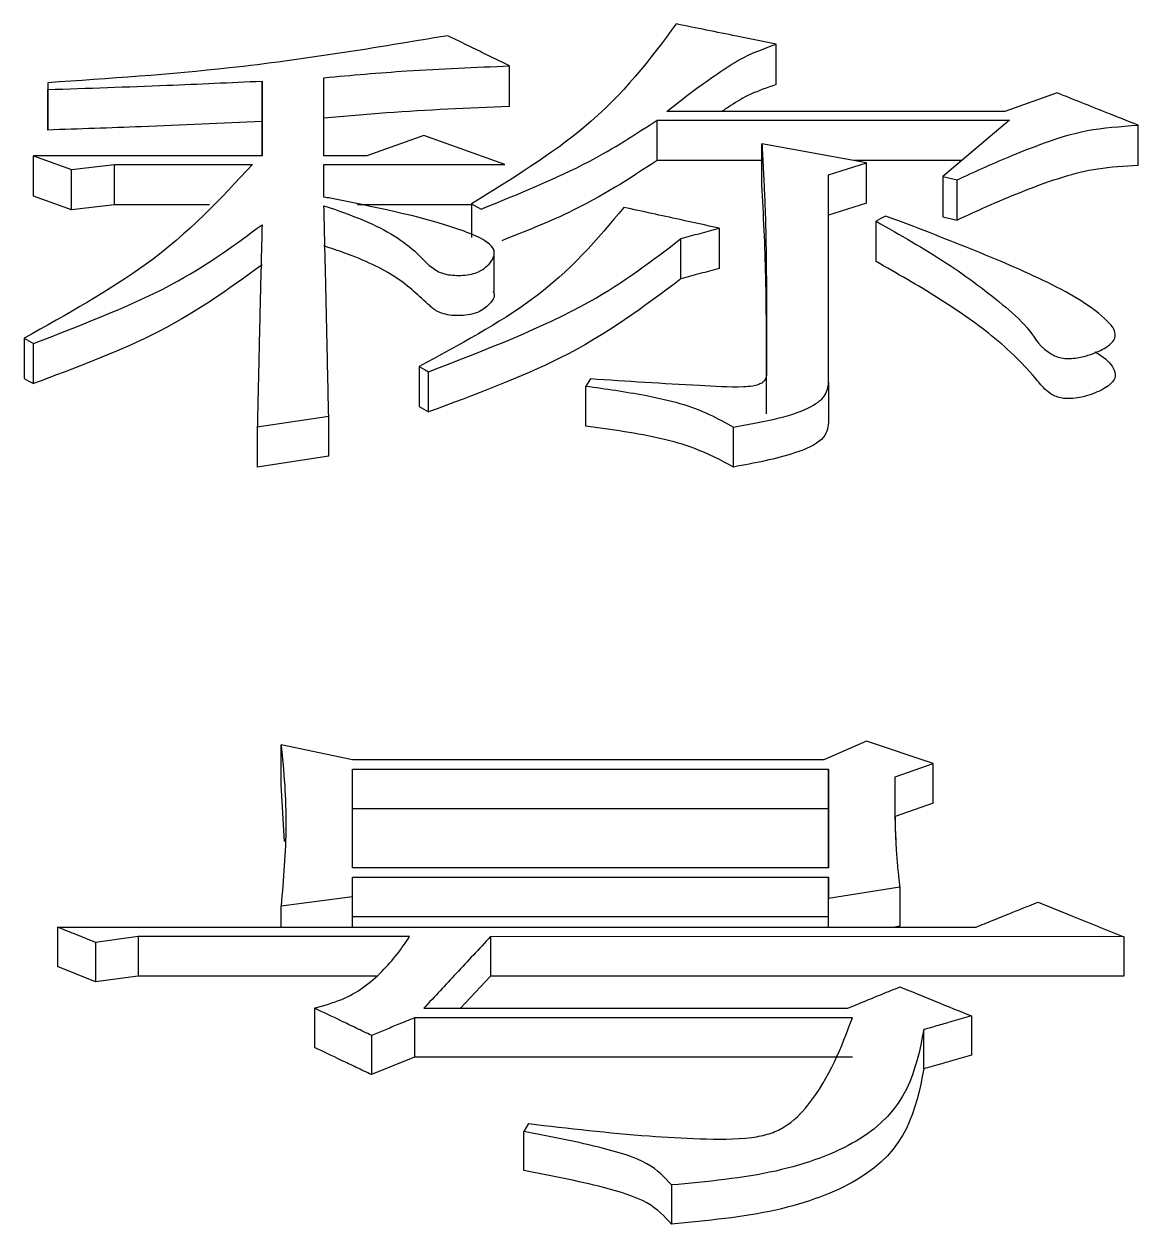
# Model space of a CAD drawing. Header units: millimetres. Extents: x 2085 to 4229, y 754 to 2271.
# Drawn here: x 2600.397 to 2602.929, y 2107.966 to 2110.693 of the extents above; entities that cross this region are included whole.
import ezdxf

# ---------------------------------------------------------------- set-up
doc = ezdxf.new("R2010")
doc.units = ezdxf.units.MM

msp = doc.modelspace()

# ---------------------------------------------------------------- linework, layer by layer
at = {"color": 7, "linetype": 'Continuous', "lineweight": 25}
for p, q in [((2601.5009, 2110.506), (2601.5009, 2110.5981)), ((2600.4516, 2110.5598), (2600.4516, 2110.5444)), ((2600.4516, 2110.5598), (2600.4516, 2110.4678)), ((2600.9384, 2110.5636), (2600.9384, 2110.3937)), ((2600.9384, 2110.4716), (2600.9384, 2110.5636)), ((2601.079, 2110.3937), (2601.079, 2110.5713)), ((2600.4516, 2110.4524), (2600.4516, 2110.5444)), ((2602.7449, 2110.5367), (2602.6259, 2110.4943)), ((2600.9384, 2110.3937), (2600.9384, 2110.4716)), ((2601.8362, 2110.3832), (2601.8362, 2110.475)), ((2601.8362, 2110.475), (2602.6367, 2110.475)), ((2602.6259, 2110.4943), (2601.8578, 2110.4943)), ((2602.6367, 2110.475), (2602.4853, 2110.3469)), ((2600.4516, 2110.4678), (2600.4516, 2110.4524)), ((2602.9288, 2110.3715), (2602.9288, 2110.4634)), ((2601.3062, 2110.4402), (2601.1764, 2110.3937)), ((2601.4901, 2110.3742), (2601.3062, 2110.4402)), ((2602.3122, 2110.3781), (2602.0742, 2110.4209)), ((2602.0742, 2110.329), (2602.0742, 2110.4209)), ((2600.4191, 2110.3019), (2600.4192, 2110.3937)), ((2600.4192, 2110.3937), (2600.5057, 2110.3626)), ((2600.9384, 2110.3937), (2600.4192, 2110.3937)), ((2601.1764, 2110.3937), (2601.079, 2110.3937)), ((2600.5057, 2110.3626), (2600.603, 2110.3743)), ((2600.5057, 2110.2708), (2600.5057, 2110.3626)), ((2600.603, 2110.3743), (2600.9167, 2110.3743)), ((2601.079, 2110.3743), (2601.4901, 2110.3742)), ((2601.079, 2110.3001), (2601.079, 2110.3743)), ((2602.0742, 2110.3831), (2601.8362, 2110.3832)), ((2602.2256, 2110.3508), (2602.3122, 2110.3781)), ((2602.5281, 2110.3831), (2602.2842, 2110.3831)), ((2602.3122, 2110.2863), (2602.3122, 2110.3781)), ((2602.2256, 2109.8788), (2602.2256, 2110.3508)), ((2602.4853, 2110.3469), (2602.5177, 2110.3391)), ((2602.4853, 2110.3469), (2602.4853, 2110.2552)), ((2602.5177, 2110.2474), (2602.5177, 2110.3391)), ((2600.5057, 2110.2708), (2600.4191, 2110.3019)), ((2600.603, 2110.2825), (2600.5057, 2110.2708)), ((2600.8187, 2110.2825), (2600.603, 2110.2825)), ((2601.4143, 2110.2825), (2601.1556, 2110.2825)), ((2601.4143, 2110.2845), (2601.4143, 2110.2085)), ((2602.3122, 2110.2863), (2602.2256, 2110.2591)), ((2602.4853, 2110.2552), (2602.5177, 2110.2474)), ((2601.9768, 2110.2294), (2601.9768, 2110.1379)), ((2602.3338, 2110.1535), (2602.3338, 2110.2451)), ((2601.8903, 2110.1143), (2601.8903, 2110.2058)), ((2601.4656, 2110.1697), (2601.4656, 2110.1792)), ((2601.4656, 2110.0866), (2601.4656, 2110.1687)), ((2600.3975, 2109.9794), (2600.3975, 2109.8881)), ((2600.4191, 2109.8761), (2600.4191, 2109.9673)), ((2601.2953, 2109.9151), (2601.2953, 2109.8239)), ((2601.3169, 2109.8119), (2601.3169, 2109.903)), ((2602.085, 2109.8078), (2602.085, 2109.8989)), ((2601.6848, 2109.8868), (2601.674, 2109.8707)), ((2602.2256, 2109.8788), (2602.2256, 2109.7877)), ((2600.9276, 2109.7776), (2601.0898, 2109.8019)), ((2601.0898, 2109.7109), (2601.0898, 2109.8019)), ((2600.9276, 2109.7776), (2600.9276, 2109.6866)), ((2602.0093, 2109.6866), (2602.0093, 2109.7775)), ((2601.0898, 2109.7109), (2600.9276, 2109.6866)), ((2600.9817, 2108.9652), (2600.9817, 2109.0552)), ((2601.1439, 2109.0211), (2600.9817, 2109.0552)), ((2602.3122, 2109.0637), (2602.2148, 2109.0211)), ((2602.4636, 2109.0125), (2602.3122, 2109.0637)), ((2602.2148, 2109.0211), (2601.1439, 2109.0211)), ((2601.1439, 2108.9998), (2602.2257, 2108.9997)), ((2601.1439, 2108.776), (2601.1439, 2108.9998)), ((2602.2257, 2108.9997), (2602.2257, 2108.776)), ((2602.2257, 2108.9098), (2602.2257, 2108.9997)), ((2602.3771, 2108.9826), (2602.4636, 2109.0125)), ((2602.4636, 2108.9226), (2602.4636, 2109.0125)), ((2602.3771, 2108.9634), (2602.3771, 2108.9826)), ((2600.9895, 2108.8359), (2600.9817, 2108.9652)), ((2602.4636, 2108.9226), (2602.3771, 2108.8927)), ((2602.2257, 2108.9098), (2601.1439, 2108.9098)), ((2602.2257, 2108.776), (2602.2257, 2108.9098)), ((2602.2257, 2108.776), (2601.1439, 2108.776)), ((2601.1439, 2108.7544), (2602.2257, 2108.7543)), ((2601.1439, 2108.7109), (2601.1439, 2108.7544)), ((2602.2257, 2108.7543), (2602.2257, 2108.7065)), ((2602.2257, 2108.6647), (2602.2257, 2108.7543)), ((2602.2257, 2108.7065), (2602.3879, 2108.7326)), ((2602.3879, 2108.7326), (2602.3879, 2108.643)), ((2600.9817, 2108.6892), (2601.1439, 2108.7109)), ((2601.1439, 2108.6412), (2601.1439, 2108.7109)), ((2602.2257, 2108.6412), (2602.2257, 2108.7065)), ((2600.9817, 2108.6412), (2600.9817, 2108.6892)), ((2602.2257, 2108.6647), (2601.1439, 2108.6647)), ((2602.2257, 2108.6412), (2602.2257, 2108.6647)), ((2600.4733, 2108.6412), (2602.561, 2108.6412)), ((2600.4733, 2108.6412), (2600.4733, 2108.5517)), ((2600.6572, 2108.6194), (2600.5598, 2108.6063)), ((2601.2737, 2108.6194), (2600.6572, 2108.6194)), ((2600.6572, 2108.6194), (2600.6572, 2108.5299)), ((2602.8963, 2108.6193), (2601.4576, 2108.6194)), ((2601.4576, 2108.6194), (2601.4576, 2108.5299)), ((2602.3879, 2108.643), (2602.3766, 2108.6412)), ((2602.8963, 2108.6193), (2602.8963, 2108.5298)), ((2600.5598, 2108.6063), (2600.5598, 2108.5168)), ((2600.5598, 2108.5168), (2600.4733, 2108.5517)), ((2600.6572, 2108.5299), (2600.5598, 2108.5168)), ((2601.1982, 2108.5299), (2600.6572, 2108.5299)), ((2601.4576, 2108.5299), (2601.3895, 2108.4568)), ((2602.8963, 2108.5298), (2601.4576, 2108.5299)), ((2601.0574, 2108.4569), (2601.0574, 2108.3676)), ((2601.3062, 2108.4568), (2602.2689, 2108.4568)), ((2602.2798, 2108.4347), (2601.2846, 2108.4348)), ((2601.2846, 2108.4348), (2601.2846, 2108.3455)), ((2602.5502, 2108.4391), (2602.5502, 2108.3499)), ((2602.442, 2108.319), (2602.442, 2108.4082)), ((2601.1872, 2108.3949), (2601.1872, 2108.3058)), ((2601.2846, 2108.3455), (2601.1872, 2108.3058)), ((2602.2798, 2108.3455), (2601.2846, 2108.3455)), ((2601.5442, 2108.1945), (2601.5334, 2108.1766)), ((2601.5334, 2108.0877), (2601.5334, 2108.1766)), ((2601.8687, 2108.0551), (2601.8687, 2107.9664))]:
    msp.add_line(p, q, dxfattribs=at)
at = {"color": 7, "linetype": 'Continuous', "lineweight": 25, "flags": 128}
for points in [[(2600.603, 2110.2825), (2600.603, 2110.3054), (2600.603, 2110.3284), (2600.603, 2110.3513), (2600.603, 2110.3743)], [(2601.4143, 2110.2844), (2601.4198, 2110.2815), (2601.4279, 2110.2771), (2601.4359, 2110.2727)], [(2602.3554, 2110.2569), (2602.3446, 2110.251), (2602.3338, 2110.2451)], [(2600.3975, 2109.9793), (2600.4083, 2109.9733), (2600.4191, 2109.9673)], [(2601.2953, 2109.9151), (2601.3008, 2109.912), (2601.3089, 2109.9075), (2601.3169, 2109.903)], [(2600.3975, 2109.8881), (2600.403, 2109.885), (2600.4085, 2109.882), (2600.4191, 2109.8761)], [(2601.674, 2109.7796), (2601.674, 2109.8166), (2601.674, 2109.8437), (2601.674, 2109.8707)], [(2601.2953, 2109.8239), (2601.3008, 2109.8208), (2601.3063, 2109.8178), (2601.3169, 2109.8119)]]:
    msp.add_lwpolyline(points, dxfattribs=at)
at = {"color": 7, "linetype": 'Continuous', "lineweight": 25}
for points, knots in [([(2601.8794, 2110.6934), (2601.8199, 2110.6134), (2601.7131, 2110.4699), (2601.506, 2110.3414), (2601.4142, 2110.2844)], [0, 0, 0, 0, 0.556899, 1, 1, 1, 1]), ([(2602.1066, 2110.6477), (2602.0767, 2110.6537), (2602.0239, 2110.6643), (2601.9482, 2110.6796), (2601.9024, 2110.6888), (2601.8795, 2110.6934)], [0, 0, 0, 0, 0.394861, 0.69743, 1, 1, 1, 1]), ([(2601.3602, 2110.6668), (2601.1971, 2110.6395), (2600.9043, 2110.5905), (2600.5905, 2110.5692), (2600.4516, 2110.5598)], [0, 0, 0, 0, 0.557097, 1, 1, 1, 1]), ([(2601.5009, 2110.5981), (2601.4799, 2110.6083), (2601.4459, 2110.625), (2601.399, 2110.6479), (2601.3731, 2110.6605), (2601.3602, 2110.6668)], [0, 0, 0, 0, 0.4477993, 0.7238996, 1, 1, 1, 1]), ([(2601.8578, 2110.4943), (2601.8813, 2110.5129), (2601.9199, 2110.5434), (2601.9794, 2110.5846), (2602.0311, 2110.6197), (2602.0814, 2110.6383), (2602.1066, 2110.6477)], [0, 0, 0, 0, 0.337761, 0.556951, 0.777135, 1, 1, 1, 1]), ([(2602.1066, 2110.5556), (2602.1066, 2110.5633), (2602.1067, 2110.5788), (2602.1067, 2110.6095), (2602.1067, 2110.6325), (2602.1067, 2110.6477)], [0, 0, 0, 0, 0.2525, 0.505, 1, 1, 1, 1]), ([(2601.079, 2110.5713), (2601.1416, 2110.5769), (2601.2807, 2110.5894), (2601.4227, 2110.595), (2601.5009, 2110.5981)], [0, 0, 0, 0, 0.449849, 1, 1, 1, 1]), ([(2600.4516, 2110.5444), (2600.5419, 2110.5474), (2600.7044, 2110.5529), (2600.8664, 2110.5603), (2600.9384, 2110.5636)], [0, 0, 0, 0, 0.555754, 1, 1, 1, 1]), ([(2602.1066, 2110.5556), (2602.0864, 2110.5486), (2602.0462, 2110.5348), (2602.01, 2110.5125), (2601.9898, 2110.4989), (2601.983, 2110.4943)], [0, 0, 0, 0, 0.401498, 0.797434, 1, 1, 1, 1]), ([(2602.9288, 2110.4634), (2602.9051, 2110.4729), (2602.8626, 2110.4898), (2602.8013, 2110.5142), (2602.7637, 2110.5292), (2602.7449, 2110.5367)], [0, 0, 0, 0, 0.386102, 0.693051, 1, 1, 1, 1]), ([(2601.5009, 2110.506), (2601.4072, 2110.502), (2601.2654, 2110.4959), (2601.1263, 2110.4835), (2601.079, 2110.4793)], [0, 0, 0, 0, 0.659861, 1, 1, 1, 1]), ([(2600.9384, 2110.4716), (2600.847, 2110.4675), (2600.6849, 2110.4601), (2600.5224, 2110.4548), (2600.4516, 2110.4524)], [0, 0, 0, 0, 0.564211, 1, 1, 1, 1]), ([(2601.4359, 2110.2727), (2601.522, 2110.3075), (2601.6749, 2110.3694), (2601.7871, 2110.4429), (2601.8362, 2110.475)], [0, 0, 0, 0, 0.563218, 1, 1, 1, 1]), ([(2602.5177, 2110.3391), (2602.5564, 2110.357), (2602.6203, 2110.3866), (2602.7176, 2110.4242), (2602.8098, 2110.4549), (2602.8888, 2110.4606), (2602.9288, 2110.4634)], [0, 0, 0, 0, 0.335019, 0.553277, 0.774167, 1, 1, 1, 1]), ([(2602.0742, 2110.4209), (2602.0744, 2110.4178), (2602.0747, 2110.4117), (2602.0752, 2110.4024), (2602.0757, 2110.3932), (2602.0762, 2110.384), (2602.0767, 2110.3748), (2602.0771, 2110.3671), (2602.0775, 2110.3594), (2602.0779, 2110.3517), (2602.0784, 2110.3424), (2602.079, 2110.3301), (2602.0797, 2110.3146), (2602.0805, 2110.2961), (2602.0811, 2110.2806), (2602.0817, 2110.2651), (2602.0822, 2110.2496), (2602.0827, 2110.2309), (2602.083, 2110.2153), (2602.0833, 2110.1998), (2602.0835, 2110.1842), (2602.0838, 2110.1654), (2602.0839, 2110.1498), (2602.0841, 2110.1341), (2602.0843, 2110.1185), (2602.0845, 2110.0933), (2602.0847, 2110.0619), (2602.0848, 2110.0335), (2602.0848, 2110.0161), (2602.0849, 2110.0082), (2602.0849, 2110.0003), (2602.0849, 2109.9924), (2602.0849, 2109.9845), (2602.0849, 2109.9766), (2602.085, 2109.9671), (2602.085, 2109.9591), (2602.085, 2109.9536), (2602.085, 2109.9496), (2602.085, 2109.9457), (2602.085, 2109.9417), (2602.085, 2109.9377), (2602.085, 2109.9337), (2602.085, 2109.929), (2602.085, 2109.925), (2602.085, 2109.921), (2602.085, 2109.917), (2602.085, 2109.9123), (2602.085, 2109.9083), (2602.085, 2109.9038), (2602.085, 2109.901), (2602.085, 2109.8989)], [0, 0, 0, 0, 0.0179705, 0.035941, 0.0539114, 0.0718819, 0.0898524, 0.1078229, 0.1168081, 0.1347786, 0.152749, 0.1707195, 0.2066605, 0.2426014, 0.2785424, 0.2965129, 0.3324539, 0.3683948, 0.4043358, 0.4223063, 0.4582472, 0.4941882, 0.5301291, 0.5480996, 0.5840406, 0.6199815, 0.6918635, 0.7637454, 0.7817158, 0.7907011, 0.8086716, 0.826642, 0.8356273, 0.8535978, 0.8715682, 0.8895387, 0.8985239, 0.9030166, 0.9120018, 0.920987, 0.9254797, 0.9344649, 0.9434501, 0.9524354, 0.956928, 0.9659132, 0.9748985, 0.9838837, 0.9883763, 1, 1, 1, 1]), ([(2600.9167, 2110.3743), (2600.8449, 2110.2964), (2600.7159, 2110.1565), (2600.4953, 2110.0338), (2600.3975, 2109.9793)], [0, 0, 0, 0, 0.55626, 1, 1, 1, 1]), ([(2601.8362, 2110.3832), (2601.7736, 2110.3422), (2601.6731, 2110.2763), (2601.5352, 2110.2216), (2601.4831, 2110.2009)], [0, 0, 0, 0, 0.621969, 1, 1, 1, 1]), ([(2602.9288, 2110.3715), (2602.8977, 2110.3698), (2602.8361, 2110.3665), (2602.7508, 2110.3441), (2602.672, 2110.3153), (2602.5926, 2110.2821), (2602.5426, 2110.259), (2602.5177, 2110.2474)], [0, 0, 0, 0, 0.175416, 0.347585, 0.56656, 0.783731, 1, 1, 1, 1]), ([(2602.085, 2109.8078), (2602.0849, 2109.8697), (2602.0846, 2109.9742), (2602.0836, 2110.1485), (2602.0778, 2110.2594), (2602.0742, 2110.329)], [0, 0, 0, 0, 0.351751, 0.593192, 1, 1, 1, 1]), ([(2601.079, 2110.2805), (2601.1106, 2110.2696), (2601.1975, 2110.2396), (2601.2801, 2110.1885), (2601.3154, 2110.1447), (2601.3414, 2110.1289), (2601.3575, 2110.124), (2601.3757, 2110.1218), (2601.3953, 2110.122), (2601.4148, 2110.1247), (2601.434, 2110.1311), (2601.4544, 2110.1458), (2601.4681, 2110.1649), (2601.4648, 2110.1859), (2601.4416, 2110.2048), (2601.335, 2110.2488), (2601.2, 2110.2761), (2601.0887, 2110.2982), (2601.079, 2110.3001)], [0, 0, 0, 0, 0.104817, 0.288489, 0.371154, 0.389962, 0.405383, 0.420813, 0.436756, 0.454227, 0.471615, 0.498268, 0.557765, 0.592477, 0.62706, 0.687172, 0.972715, 1, 1, 1, 1]), ([(2601.0898, 2109.8019), (2601.0887, 2109.8553), (2601.0872, 2109.922), (2601.0855, 2110.0013), (2601.0848, 2110.0343), (2601.084, 2110.0671), (2601.0834, 2110.0934), (2601.0827, 2110.1261), (2601.082, 2110.1523), (2601.0814, 2110.1783), (2601.081, 2110.1979), (2601.0806, 2110.2141), (2601.0802, 2110.2304), (2601.0799, 2110.2433), (2601.0796, 2110.2563), (2601.0793, 2110.2676), (2601.0791, 2110.2757), (2601.079, 2110.2805)], [0, 0, 0, 0, 0.329938, 0.412422, 0.494907, 0.536149, 0.618633, 0.659875, 0.74236, 0.783602, 0.824844, 0.866086, 0.886707, 0.927949, 0.94857, 0.969192, 1, 1, 1, 1]), ([(2601.7604, 2110.2766), (2601.7004, 2110.2046), (2601.5922, 2110.075), (2601.3867, 2109.9643), (2601.2953, 2109.9151)], [0, 0, 0, 0, 0.555457, 1, 1, 1, 1]), ([(2601.9768, 2110.2294), (2601.9473, 2110.2359), (2601.8964, 2110.247), (2601.8243, 2110.2627), (2601.7817, 2110.2719), (2601.7605, 2110.2766)], [0, 0, 0, 0, 0.410172, 0.705086, 1, 1, 1, 1]), ([(2602.3338, 2110.2451), (2602.3882, 2110.2141), (2602.4971, 2110.152), (2602.6098, 2110.0673), (2602.6876, 2109.9974), (2602.7068, 2109.9554), (2602.7443, 2109.937), (2602.7579, 2109.9335), (2602.7744, 2109.9328), (2602.7955, 2109.9351), (2602.8257, 2109.9429), (2602.8554, 2109.9566), (2602.8765, 2109.9746), (2602.879, 2109.996), (2602.8393, 2110.0432), (2602.7276, 2110.1081), (2602.5484, 2110.1831), (2602.4222, 2110.2321), (2602.3567, 2110.2564), (2602.3554, 2110.2569)], [0, 0, 0, 0, 0.146382, 0.292955, 0.366204, 0.439427, 0.447746, 0.45616, 0.463429, 0.472823, 0.489455, 0.518149, 0.540935, 0.563855, 0.597101, 0.728178, 0.861562, 0.99717, 1, 1, 1, 1]), ([(2600.4191, 2109.9673), (2600.5362, 2110.0125), (2600.7436, 2110.0926), (2600.8792, 2110.1934), (2600.9383, 2110.2373)], [0, 0, 0, 0, 0.56439, 1, 1, 1, 1]), ([(2600.9384, 2110.2373), (2600.9372, 2110.1911), (2600.936, 2110.1391), (2600.9344, 2110.075), (2600.9337, 2110.0458), (2600.9329, 2110.0107), (2600.9321, 2109.9755), (2600.9313, 2109.9402), (2600.9305, 2109.9049), (2600.9298, 2109.8753), (2600.9293, 2109.8546), (2600.929, 2109.8398), (2600.9287, 2109.8249), (2600.9283, 2109.8101), (2600.9281, 2109.7982), (2600.9278, 2109.7884), (2600.9277, 2109.7815), (2600.9276, 2109.7776)], [0, 0, 0, 0, 0.305862, 0.344095, 0.42056, 0.497026, 0.573491, 0.649956, 0.726422, 0.802887, 0.84112, 0.860236, 0.898469, 0.936701, 0.955818, 0.974934, 1, 1, 1, 1]), ([(2601.8903, 2110.2058), (2601.9047, 2110.2097), (2601.9336, 2110.2176), (2601.9624, 2110.2255), (2601.9768, 2110.2294)], [0, 0, 0, 0, 0.499999, 1, 1, 1, 1]), ([(2601.3169, 2109.903), (2601.4475, 2109.9535), (2601.6788, 2110.043), (2601.8261, 2110.1564), (2601.8903, 2110.2058)], [0, 0, 0, 0, 0.564262, 1, 1, 1, 1]), ([(2601.4638, 2110.0871), (2601.4648, 2110.0841), (2601.4687, 2110.0721), (2601.4555, 2110.0565), (2601.4376, 2110.0418), (2601.4191, 2110.034), (2601.3963, 2110.0305), (2601.3743, 2110.0304), (2601.3548, 2110.0331), (2601.3343, 2110.0404), (2601.3002, 2110.0699), (2601.2507, 2110.1195), (2601.1574, 2110.1631), (2601.0951, 2110.1836), (2601.079, 2110.1889)], [0, 0, 0, 0, 0.03217, 0.130443, 0.169493, 0.209, 0.243133, 0.273005, 0.30335, 0.330697, 0.38979, 0.648371, 0.90947, 1, 1, 1, 1]), ([(2600.9383, 2110.1458), (2600.8614, 2110.09), (2600.7227, 2109.9896), (2600.5126, 2109.9111), (2600.4191, 2109.8761)], [0, 0, 0, 0, 0.554907, 1, 1, 1, 1]), ([(2602.8308, 2109.9484), (2602.8354, 2109.9457), (2602.8565, 2109.9332), (2602.875, 2109.9128), (2602.8791, 2109.8885), (2602.8619, 2109.8693), (2602.8337, 2109.8549), (2602.8041, 2109.8458), (2602.7833, 2109.8423), (2602.7665, 2109.8417), (2602.7522, 2109.8435), (2602.7368, 2109.8487), (2602.7168, 2109.862), (2602.6798, 2109.9098), (2602.605, 2109.9832), (2602.4761, 2110.0723), (2602.3813, 2110.1264), (2602.3338, 2110.1535)], [0, 0, 0, 0, 0.019935, 0.092126, 0.128452, 0.164994, 0.212308, 0.23785, 0.255737, 0.26718, 0.278732, 0.291669, 0.31574, 0.371395, 0.593339, 0.795955, 1, 1, 1, 1]), ([(2601.9768, 2110.1379), (2601.9624, 2110.1339), (2601.9336, 2110.1261), (2601.9047, 2110.1182), (2601.8903, 2110.1143)], [0, 0, 0, 0, 0.500001, 1, 1, 1, 1]), ([(2601.8903, 2110.1143), (2601.807, 2110.0514), (2601.657, 2109.9381), (2601.4217, 2109.8508), (2601.3169, 2109.8119)], [0, 0, 0, 0, 0.55488, 1, 1, 1, 1]), ([(2602.0849, 2109.8989), (2602.0843, 2109.8937), (2602.0835, 2109.8863), (2602.0749, 2109.8777), (2602.0656, 2109.8731), (2602.0512, 2109.8698), (2602.0061, 2109.8669), (2601.9238, 2109.8724), (2601.8083, 2109.8783), (2601.726, 2109.884), (2601.6848, 2109.8868)], [0, 0, 0, 0, 0.083125, 0.11875, 0.147804, 0.176837, 0.225893, 0.446677, 0.723242, 1, 1, 1, 1]), ([(2602.0093, 2109.7775), (2602.0735, 2109.7887), (2602.1616, 2109.8041), (2602.2221, 2109.8478), (2602.2245, 2109.8685), (2602.2256, 2109.8788)], [0, 0, 0, 0, 0.574092, 0.788689, 1, 1, 1, 1]), ([(2601.674, 2109.8707), (2601.7193, 2109.8643), (2601.7935, 2109.8539), (2601.8894, 2109.8325), (2601.9561, 2109.8071), (2601.9917, 2109.7873), (2602.0093, 2109.7775)], [0, 0, 0, 0, 0.347242, 0.568885, 0.786213, 1, 1, 1, 1]), ([(2602.0093, 2109.6866), (2601.9813, 2109.7016), (2601.9347, 2109.7266), (2601.8466, 2109.7523), (2601.7618, 2109.7673), (2601.7033, 2109.7755), (2601.674, 2109.7796)], [0, 0, 0, 0, 0.3313615, 0.5507854, 0.7747187, 1, 1, 1, 1]), ([(2602.2256, 2109.7877), (2602.2237, 2109.7744), (2602.2197, 2109.7475), (2602.1359, 2109.71), (2602.0578, 2109.6955), (2602.0093, 2109.6866)], [0, 0, 0, 0, 0.2685744, 0.5449192, 1, 1, 1, 1]), ([(2600.9817, 2109.0552), (2600.9847, 2109.0248), (2600.9908, 2108.9639), (2600.9948, 2108.8421), (2600.9869, 2108.7501), (2600.9817, 2108.6892)], [0, 0, 0, 0, 0.252085, 0.504198, 1, 1, 1, 1]), ([(2602.3879, 2108.7326), (2602.3877, 2108.7347), (2602.3873, 2108.7388), (2602.3866, 2108.7451), (2602.3859, 2108.7513), (2602.3853, 2108.7575), (2602.3847, 2108.7637), (2602.384, 2108.7699), (2602.3835, 2108.7751), (2602.383, 2108.7803), (2602.3826, 2108.7855), (2602.382, 2108.7917), (2602.3813, 2108.8), (2602.3807, 2108.8082), (2602.3801, 2108.8165), (2602.3797, 2108.8227), (2602.3793, 2108.831), (2602.3788, 2108.8392), (2602.3785, 2108.8475), (2602.3782, 2108.8537), (2602.3779, 2108.8619), (2602.3777, 2108.8702), (2602.3775, 2108.8784), (2602.3773, 2108.8866), (2602.3772, 2108.8949), (2602.3771, 2108.9031), (2602.377, 2108.9093), (2602.377, 2108.9154), (2602.377, 2108.9216), (2602.3769, 2108.9267), (2602.3769, 2108.9309), (2602.3769, 2108.935), (2602.3769, 2108.9391), (2602.3769, 2108.9432), (2602.3769, 2108.9462), (2602.377, 2108.9493), (2602.377, 2108.9534), (2602.377, 2108.9575), (2602.377, 2108.9616), (2602.377, 2108.9657), (2602.377, 2108.9698), (2602.3771, 2108.9739), (2602.3771, 2108.9778), (2602.3771, 2108.9807), (2602.3771, 2108.9826)], [0, 0, 0, 0, 0.024742, 0.049483, 0.074225, 0.098967, 0.123709, 0.14845, 0.173192, 0.185563, 0.210305, 0.235047, 0.259788, 0.309272, 0.334014, 0.358756, 0.383497, 0.432981, 0.457723, 0.482464, 0.507206, 0.55669, 0.581432, 0.606173, 0.655657, 0.680399, 0.70514, 0.729882, 0.754624, 0.779366, 0.791736, 0.804107, 0.828849, 0.84122, 0.853591, 0.865962, 0.878333, 0.903074, 0.915445, 0.927816, 0.952558, 0.964929, 0.9773, 1, 1, 1, 1]), ([(2602.3798, 2108.8217), (2602.379, 2108.8392), (2602.3771, 2108.8791), (2602.3771, 2108.9339), (2602.3771, 2108.9645)], [0, 0, 0, 0, 0.441321, 1, 1, 1, 1]), ([(2602.561, 2108.6412), (2602.5735, 2108.6462), (2602.5984, 2108.6563), (2602.6453, 2108.6752), (2602.6797, 2108.689), (2602.7016, 2108.6978)], [0, 0, 0, 0, 0.266245, 0.532491, 1, 1, 1, 1]), ([(2602.7016, 2108.6978), (2602.7266, 2108.6878), (2602.7715, 2108.6697), (2602.8364, 2108.6435), (2602.8764, 2108.6274), (2602.8963, 2108.6193)], [0, 0, 0, 0, 0.384573, 0.692287, 1, 1, 1, 1]), ([(2600.5598, 2108.6063), (2600.5475, 2108.6112), (2600.5268, 2108.6196), (2600.498, 2108.6312), (2600.4815, 2108.6379), (2600.4733, 2108.6412)], [0, 0, 0, 0, 0.42836, 0.71418, 1, 1, 1, 1]), ([(2601.0574, 2108.4569), (2601.079, 2108.463), (2601.1218, 2108.4751), (2601.1724, 2108.5048), (2601.2117, 2108.54), (2601.2463, 2108.5793), (2601.2646, 2108.606), (2601.2737, 2108.6194)], [0, 0, 0, 0, 0.176065, 0.348002, 0.566634, 0.783694, 1, 1, 1, 1]), ([(2601.4576, 2108.6194), (2601.4447, 2108.6055), (2601.4187, 2108.5777), (2601.3682, 2108.5236), (2601.3307, 2108.4832), (2601.3062, 2108.4568)], [0, 0, 0, 0, 0.257226, 0.514452, 1, 1, 1, 1]), ([(2602.2689, 2108.4568), (2602.2814, 2108.4619), (2602.3075, 2108.4725), (2602.3472, 2108.4887), (2602.3743, 2108.4998), (2602.3879, 2108.5053)], [0, 0, 0, 0, 0.314653, 0.657326, 1, 1, 1, 1]), ([(2602.3879, 2108.5053), (2602.415, 2108.4943), (2602.4691, 2108.4723), (2602.5232, 2108.4502), (2602.5502, 2108.4391)], [0, 0, 0, 0, 0.499999, 1, 1, 1, 1]), ([(2601.1872, 2108.3949), (2601.1756, 2108.4005), (2601.1525, 2108.4115), (2601.1092, 2108.4322), (2601.0775, 2108.4473), (2601.0574, 2108.4568)], [0, 0, 0, 0, 0.267463, 0.534927, 1, 1, 1, 1]), ([(2601.2846, 2108.4348), (2601.2721, 2108.4297), (2601.2496, 2108.4205), (2601.2172, 2108.4072), (2601.1972, 2108.399), (2601.1872, 2108.3949)], [0, 0, 0, 0, 0.384577, 0.692288, 1, 1, 1, 1]), ([(2601.5442, 2108.1945), (2601.635, 2108.1839), (2601.7636, 2108.1688), (2601.9333, 2108.1592), (2602.0282, 2108.158), (2602.0928, 2108.1704), (2602.1425, 2108.1944), (2602.2228, 2108.2826), (2602.2548, 2108.368), (2602.2798, 2108.4347)], [0, 0, 0, 0, 0.238484, 0.337767, 0.43778, 0.475122, 0.512592, 0.618725, 1, 1, 1, 1]), ([(2602.5502, 2108.4391), (2602.5361, 2108.4351), (2602.511, 2108.428), (2602.475, 2108.4176), (2602.453, 2108.4113), (2602.442, 2108.4082)], [0, 0, 0, 0, 0.39043, 0.695215, 1, 1, 1, 1]), ([(2602.442, 2108.4082), (2602.4239, 2108.316), (2602.3984, 2108.1861), (2602.1091, 2108.0774), (2601.9501, 2108.0627), (2601.8687, 2108.0551)], [0, 0, 0, 0, 0.544628, 0.767125, 1, 1, 1, 1]), ([(2601.1872, 2108.3058), (2601.1756, 2108.3113), (2601.1525, 2108.3223), (2601.1092, 2108.3429), (2601.0775, 2108.358), (2601.0574, 2108.3676)], [0, 0, 0, 0, 0.267647, 0.535294, 1, 1, 1, 1]), ([(2602.5502, 2108.3499), (2602.5361, 2108.3459), (2602.511, 2108.3387), (2602.475, 2108.3284), (2602.453, 2108.3221), (2602.442, 2108.319)], [0, 0, 0, 0, 0.390574, 0.695287, 1, 1, 1, 1]), ([(2602.442, 2108.319), (2602.4239, 2108.2269), (2602.3983, 2108.0972), (2602.1091, 2107.9886), (2601.9501, 2107.9739), (2601.8687, 2107.9664)], [0, 0, 0, 0, 0.544404, 0.766963, 1, 1, 1, 1]), ([(2601.8687, 2108.0551), (2601.8531, 2108.0723), (2601.8211, 2108.1073), (2601.6936, 2108.1461), (2601.5945, 2108.165), (2601.5334, 2108.1766)], [0, 0, 0, 0, 0.267599, 0.548584, 1, 1, 1, 1]), ([(2601.8687, 2107.9664), (2601.8531, 2107.9835), (2601.821, 2108.0185), (2601.6936, 2108.0572), (2601.5945, 2108.0761), (2601.5334, 2108.0877)], [0, 0, 0, 0, 0.267465, 0.548457, 1, 1, 1, 1])]:
    msp.add_open_spline(points, degree=3, knots=knots, dxfattribs=at)

doc.saveas('drawing.dxf')
